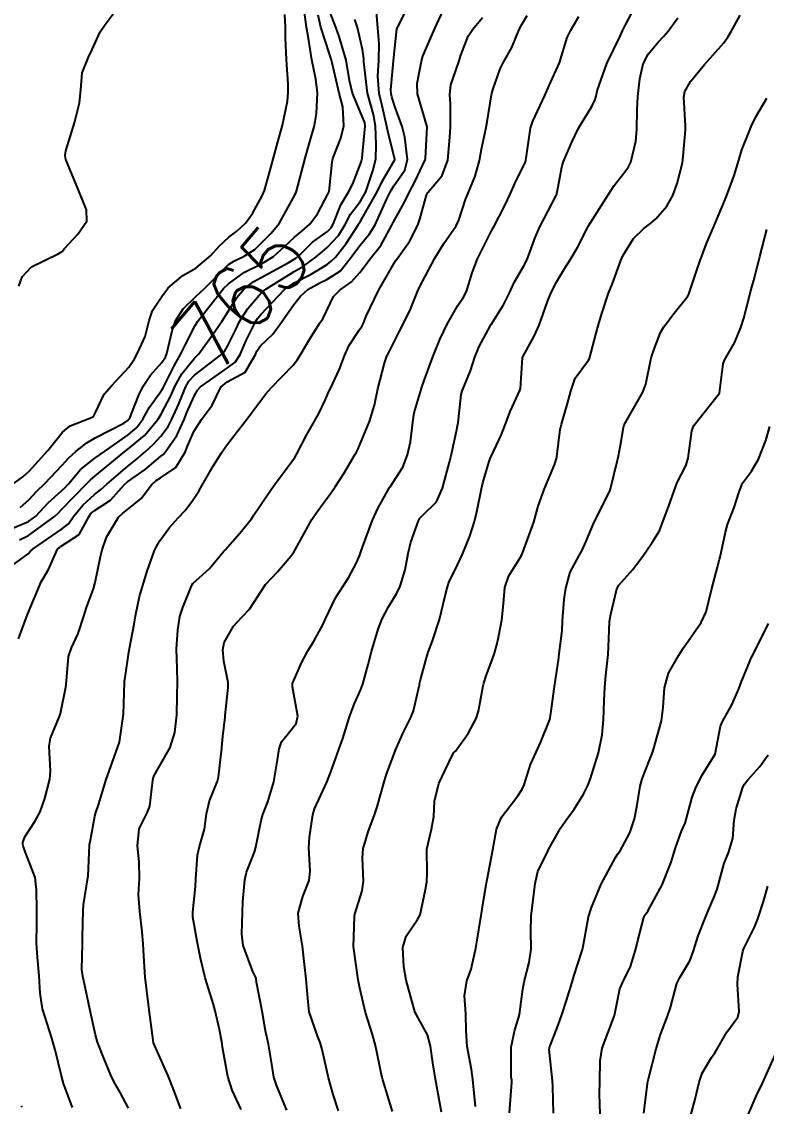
# Model space of a CAD drawing. Header units: metres. Extents: x 307586 to 320046, y 7427249 to 7434250.
# Drawn here: x 318380 to 318425.4, y 7430465.6 to 7430531.6 of the extents above; entities that cross this region are included whole.
import ezdxf
from ezdxf.enums import TextEntityAlignment as Align

# ---------------------------------------------------------------- set-up
doc = ezdxf.new("R2010")
doc.units = ezdxf.units.M
doc.header["$MEASUREMENT"] = 0
for name, color, linetype in [('Cotas', 45, 'Continuous'), ('Curvas de Nivel 1m', 11, 'Continuous'), ('Curvas de Nivel 5m', 15, 'Continuous')]:
    doc.layers.add(name, color=color, linetype=linetype)
doc.styles.add('Style-STANDARD', font='STANDARD.shx')

msp = doc.modelspace()

# ---------------------------------------------------------------- linework, layer by layer
at = {"layer": 'Curvas de Nivel 1m', "flags": 128}
for points, elevation in [([(318379.95, 7430502.056), (318380.478, 7430502.524), (318380.972, 7430503.036), (318381.456, 7430503.516), (318382.504, 7430504.636), (318382.921, 7430505.084), (318383.366, 7430505.491), (318384.004, 7430505.999), (318384.521, 7430506.291), (318386.273, 7430507.197), (318386.532, 7430507.364), (318386.58, 7430507.402), (318386.61, 7430507.449), (318387.154, 7430508.844), (318387.454, 7430509.441), (318387.896, 7430510.11), (318388.577, 7430510.881), (318388.803, 7430511.206), (318388.896, 7430511.427), (318389.216, 7430512.811), (318389.419, 7430513.422), (318389.875, 7430514.163), (318390.628, 7430514.887), (318391.177, 7430515.402), (318392.648, 7430516.848), (318392.964, 7430517.063), (318393.603, 7430517.371), (318394.252, 7430517.771), (318394.665, 7430518.165), (318395.252, 7430518.774), (318395.741, 7430519.344), (318396.701, 7430521.112), (318396.769, 7430521.262), (318396.793, 7430521.329), (318397.194, 7430522.857), (318397.313, 7430523.324), (318397.545, 7430524.126), (318397.882, 7430525.319), (318398.012, 7430526.065), (318398.076, 7430527.317), (318397.965, 7430528.139), (318397.723, 7430529.321), (318397.516, 7430530.623), (318397.403, 7430531.324), (318397.178, 7430532.996)], 764), ([(318379.859, 7430494.054), (318380.393, 7430495.53), (318381.231, 7430497.518), (318381.67, 7430498.266), (318382.219, 7430499.503), (318382.445, 7430499.703), (318383.538, 7430500.403), (318384.133, 7430501.483), (318384.263, 7430501.685), (318384.468, 7430501.842), (318385.448, 7430502.495), (318386.317, 7430503.453), (318386.495, 7430503.611), (318387.574, 7430504.367), (318388.51, 7430505.148), (318388.654, 7430505.286), (318388.781, 7430505.427), (318389.503, 7430506.441), (318389.944, 7430507.416), (318390.108, 7430507.846), (318390.554, 7430508.832), (318390.759, 7430509.208), (318390.946, 7430509.404), (318392.575, 7430510.562), (318393.055, 7430510.899), (318393.36, 7430511.372), (318393.731, 7430512.233), (318394.293, 7430513.363), (318394.415, 7430513.562), (318394.617, 7430513.811), (318396.047, 7430515.339), (318396.637, 7430515.735), (318397.689, 7430516.273), (318398.648, 7430516.848), (318398.909, 7430517.049), (318399.156, 7430517.305), (318399.82, 7430518.144), (318400.56, 7430519.291), (318400.607, 7430519.367), (318400.685, 7430519.488), (318401.699, 7430521.275), (318402.031, 7430521.953), (318402.731, 7430523.164), (318402.77, 7430523.222), (318402.777, 7430523.26), (318402.735, 7430523.445), (318402.363, 7430524.879), (318402.297, 7430525.267), (318402.017, 7430526.523), (318401.826, 7430527.274), (318401.738, 7430528.327), (318401.799, 7430529.275), (318401.83, 7430530.292), (318401.734, 7430531.276), (318401.64, 7430532.479)], 768), ([(318379.874, 7430515.538), (318380.074, 7430516.1), (318380.645, 7430516.704), (318382.27, 7430517.506), (318382.501, 7430517.657), (318382.658, 7430517.832), (318383.463, 7430518.7), (318384.01, 7430519.487), (318383.988, 7430520.189), (318383.462, 7430521.492), (318382.729, 7430523.261), (318382.699, 7430523.501), (318382.736, 7430523.773), (318383.252, 7430525.495), (318383.56, 7430526.697), (318383.637, 7430527.491), (318383.736, 7430528.543), (318384.107, 7430529.487), (318384.341, 7430529.951), (318384.818, 7430531.026), (318385.123, 7430531.475), (318385.857, 7430532.445)], 762), ([(318379.912, 7430500.071), (318380.451, 7430500.345), (318382.039, 7430501.506), (318382.263, 7430501.706), (318382.469, 7430501.921), (318383.246, 7430502.728), (318383.983, 7430503.485), (318384.239, 7430503.739), (318384.498, 7430503.967), (318386.318, 7430505.453), (318386.514, 7430505.6), (318387.52, 7430506.443), (318388.353, 7430507.432), (318388.424, 7430507.542), (318388.537, 7430507.729), (318389.128, 7430508.85), (318389.38, 7430509.422), (318389.793, 7430510.195), (318390.58, 7430511.138), (318390.832, 7430511.406), (318391.568, 7430512.426), (318392.234, 7430513.386), (318392.619, 7430513.996), (318393.155, 7430514.848), (318393.597, 7430515.37), (318394.187, 7430515.815), (318394.64, 7430516.069), (318396.275, 7430516.961), (318396.651, 7430517.181), (318396.746, 7430517.235), (318396.861, 7430517.328), (318397.77, 7430518.216), (318398.676, 7430518.871), (318398.903, 7430519.085), (318399.022, 7430519.307), (318399.497, 7430520.5), (318399.975, 7430521.297), (318400.23, 7430521.775), (318400.73, 7430523.095), (318400.775, 7430523.247), (318400.785, 7430523.289), (318400.789, 7430523.345), (318400.977, 7430525.287), (318400.952, 7430525.484), (318400.759, 7430525.937), (318400.198, 7430527.296), (318400.013, 7430528.069), (318399.806, 7430529.3), (318399.381, 7430530.741), (318399.175, 7430531.306), (318398.836, 7430532.202)], 766), ([(318383.134, 7430465.489), (318382.587, 7430466.955), (318382.447, 7430467.496), (318382.076, 7430469.01), (318381.945, 7430469.501), (318381.877, 7430469.711), (318381.309, 7430471.508), (318381.164, 7430472.463), (318381.109, 7430473.51), (318381.005, 7430474.651), (318380.939, 7430475.512), (318380.966, 7430476.711), (318380.975, 7430477.512), (318380.953, 7430478.751), (318380.856, 7430479.513), (318380.22, 7430481.2), (318380.132, 7430481.432), (318380.109, 7430481.522), (318380.106, 7430481.64), (318380.23, 7430481.987), (318380.842, 7430482.916), (318381.177, 7430483.511), (318381.458, 7430484.311), (318381.754, 7430485.505), (318381.791, 7430485.992), (318381.725, 7430487.506), (318381.809, 7430487.997), (318382.32, 7430489.276), (318382.385, 7430489.436), (318382.404, 7430489.499), (318382.734, 7430491.101), (318382.771, 7430491.496), (318382.898, 7430492.962), (318383.076, 7430493.493), (318383.494, 7430494.376), (318383.851, 7430495.485), (318383.979, 7430495.902), (318384.409, 7430497.096), (318384.517, 7430497.478), (318384.844, 7430499.066), (318384.938, 7430499.473), (318385.214, 7430500.232), (318385.939, 7430501.458), (318386.208, 7430501.713), (318386.47, 7430501.903), (318387.331, 7430502.59), (318387.963, 7430503.435), (318388.228, 7430503.7), (318388.497, 7430503.861), (318389.44, 7430504.484), (318390.002, 7430505.415), (318390.149, 7430505.781), (318390.526, 7430506.682), (318390.991, 7430507.403), (318391.651, 7430508.289), (318392.175, 7430509.386), (318392.566, 7430509.702), (318393.652, 7430510.289), (318394.283, 7430511.363), (318394.368, 7430511.581), (318394.591, 7430511.897), (318395.35, 7430512.601), (318395.866, 7430513.341), (318396.624, 7430514.422), (318397.034, 7430514.921), (318397.481, 7430515.322), (318398.213, 7430515.738), (318398.639, 7430515.94), (318399.469, 7430516.477), (318400.125, 7430517.295), (318400.336, 7430517.615), (318400.664, 7430518.024), (318401.24, 7430518.716), (318401.572, 7430519.277), (318402.299, 7430520.866), (318402.496, 7430521.263), (318402.566, 7430521.401), (318402.709, 7430521.639), (318403.381, 7430522.596), (318403.556, 7430523.252), (318403.39, 7430524.61), (318403.23, 7430525.255), (318402.766, 7430526.538), (318402.59, 7430527.081), (318402.549, 7430527.263), (318402.533, 7430527.507), (318402.708, 7430529.261), (318402.815, 7430530.447), (318402.897, 7430531.184), (318402.917, 7430531.259), (318403.566, 7430532.529)], 769), ([(318399.345, 7430465.29), (318399.029, 7430466.282), (318398.743, 7430467.3), (318398.352, 7430469.033), (318398.275, 7430469.307), (318398.226, 7430469.449), (318398.088, 7430469.79), (318397.559, 7430471.315), (318397.501, 7430471.927), (318397.383, 7430473.317), (318397.266, 7430474.194), (318397.163, 7430475.32), (318396.951, 7430476.536), (318396.895, 7430477.323), (318397.166, 7430478.342), (318397.553, 7430479.317), (318397.626, 7430479.899), (318397.548, 7430481.317), (318397.579, 7430481.97), (318397.781, 7430483.315), (318397.89, 7430483.681), (318398.265, 7430484.512), (318398.632, 7430485.305), (318398.865, 7430485.887), (318399.377, 7430487.294), (318399.616, 7430487.977), (318400.027, 7430489.284), (318400.331, 7430490.104), (318400.696, 7430490.92), (318400.836, 7430491.275), (318401.16, 7430492.473), (318401.351, 7430493.27), (318401.762, 7430494.642), (318402.005, 7430495.266), (318402.4, 7430496.006), (318402.873, 7430496.79), (318403.102, 7430497.253), (318403.418, 7430498.26), (318403.598, 7430499.248), (318403.759, 7430499.938), (318404.22, 7430501.242), (318404.308, 7430501.399), (318404.468, 7430501.558), (318405.314, 7430502.394), (318405.685, 7430503.222), (318406.103, 7430504.81), (318406.205, 7430505.215), (318406.528, 7430506.7), (318406.617, 7430507.124), (318406.634, 7430507.209), (318406.824, 7430508.943), (318406.901, 7430509.207), (318407.391, 7430510.386), (318407.654, 7430511.199), (318407.925, 7430511.865), (318408.612, 7430513.134), (318408.632, 7430513.171), (318408.645, 7430513.19), (318409.409, 7430514.399), (318409.784, 7430515.178), (318410.048, 7430515.767), (318410.649, 7430516.78), (318410.838, 7430517.167), (318411.324, 7430518.51), (318411.614, 7430519.156), (318412.586, 7430521.026), (318412.645, 7430521.141), (318412.658, 7430521.186), (318412.708, 7430521.494), (318412.977, 7430522.89), (318413.055, 7430523.137), (318413.56, 7430524.316), (318413.947, 7430525.128), (318414.252, 7430525.631), (318414.773, 7430526.472), (318414.993, 7430526.904), (318415.048, 7430527.116), (318415.107, 7430527.436), (318415.697, 7430529.107), (318416.499, 7430530.774), (318416.647, 7430531.093), (318416.702, 7430531.215), (318416.829, 7430531.467), (318417.402, 7430532.527)], 774), ([(318379.46, 7430498.507), (318380.438, 7430499.227), (318380.588, 7430499.381), (318380.739, 7430499.526), (318382.455, 7430500.717), (318382.895, 7430501.059), (318383.208, 7430501.493), (318383.761, 7430502.2), (318384.483, 7430502.832), (318384.844, 7430503.118), (318385.226, 7430503.469), (318386.504, 7430504.576), (318386.991, 7430504.962), (318387.57, 7430505.439), (318388.06, 7430505.893), (318388.522, 7430506.386), (318388.967, 7430506.988), (318389.196, 7430507.423), (318389.61, 7430508.356), (318390.053, 7430509.415), (318390.227, 7430509.753), (318390.57, 7430510.12), (318392.232, 7430511.385), (318392.408, 7430511.56), (318392.59, 7430511.879), (318393.088, 7430512.893), (318393.321, 7430513.373), (318393.816, 7430514.173), (318394.631, 7430515.126), (318394.914, 7430515.356), (318396.644, 7430516.433), (318397.21, 7430516.762), (318397.979, 7430517.317), (318398.344, 7430517.627), (318398.662, 7430517.899), (318399.356, 7430518.62), (318399.755, 7430519.299), (318400.07, 7430519.915), (318400.697, 7430520.715), (318401.013, 7430521.285), (318401.442, 7430522.559), (318401.618, 7430523.277), (318401.64, 7430524.174), (318401.603, 7430525.277), (318401.471, 7430525.991), (318401.106, 7430527.285), (318400.89, 7430529.2), (318400.893, 7430529.289), (318400.892, 7430529.377), (318400.809, 7430529.947), (318400.498, 7430531.293), (318400.333, 7430531.792)], 767), ([(318379.586, 7430503.539), (318380.109, 7430503.921), (318380.5, 7430504.265), (318381.631, 7430505.513), (318382.524, 7430506.631), (318383.006, 7430507.018), (318384.195, 7430507.483), (318384.417, 7430507.599), (318384.538, 7430507.847), (318385.072, 7430508.955), (318385.509, 7430509.466), (318386.574, 7430510.601), (318386.911, 7430511.115), (318387.105, 7430511.445), (318387.565, 7430512.474), (318387.806, 7430513.438), (318388.013, 7430514.042), (318388.628, 7430514.956), (318388.826, 7430515.233), (318388.973, 7430515.427), (318389.867, 7430516.192), (318390.645, 7430516.625), (318391.575, 7430517.396), (318392.071, 7430517.98), (318392.67, 7430518.527), (318393.158, 7430518.893), (318393.671, 7430519.37), (318394.099, 7430519.956), (318394.7, 7430521.03), (318394.835, 7430521.358), (318395.253, 7430522.825), (318395.39, 7430523.35), (318395.637, 7430524.242), (318395.941, 7430525.342), (318396.237, 7430526.807), (318396.289, 7430527.337), (318396.284, 7430527.834), (318396.178, 7430529.339), (318396.123, 7430530.647), (318396.115, 7430531.341), (318396.086, 7430532.09)], 763), ([(318389.731, 7430465.405), (318389.28, 7430466.646), (318388.971, 7430467.416), (318388.083, 7430469.43), (318387.816, 7430471.433), (318387.77, 7430471.771), (318387.567, 7430473.436), (318387.52, 7430474.055), (318387.444, 7430475.437), (318387.384, 7430476.215), (318387.232, 7430477.439), (318387.164, 7430478.465), (318387.221, 7430479.44), (318387.2, 7430480.453), (318387.106, 7430481.441), (318387.201, 7430482.477), (318387.692, 7430483.436), (318387.85, 7430483.841), (318388.03, 7430485.432), (318388.076, 7430485.631), (318388.279, 7430485.994), (318389.086, 7430487.418), (318389.381, 7430488.34), (318389.488, 7430489.413), (318389.515, 7430490.592), (318389.529, 7430491.412), (318389.507, 7430492.261), (318389.481, 7430493.413), (318389.55, 7430494.584), (318389.681, 7430495.417), (318389.855, 7430495.959), (318390.412, 7430497.311), (318390.481, 7430497.409), (318391.483, 7430498.338), (318392.369, 7430499.381), (318392.444, 7430499.47), (318393.336, 7430500.489), (318394.041, 7430501.364), (318394.217, 7430501.613), (318394.473, 7430502.006), (318395.011, 7430502.826), (318395.38, 7430503.347), (318396.508, 7430504.86), (318396.701, 7430505.138), (318396.813, 7430505.327), (318397.398, 7430506.448), (318397.886, 7430507.316), (318398.118, 7430507.735), (318398.553, 7430508.634), (318398.759, 7430509.109), (318398.856, 7430509.307), (318399.408, 7430510.468), (318399.714, 7430511.299), (318399.986, 7430511.902), (318400.606, 7430512.853), (318400.779, 7430513.119), (318400.868, 7430513.286), (318401.042, 7430513.709), (318401.777, 7430515.273), (318402.648, 7430516.793), (318402.827, 7430517.082), (318402.953, 7430517.257), (318403.668, 7430518.25), (318404.171, 7430519.245), (318404.306, 7430519.625), (318404.701, 7430521.078), (318404.787, 7430521.239), (318405.673, 7430522.271), (318406.017, 7430523.221), (318406.133, 7430524.606), (318406.163, 7430525.219), (318406.169, 7430526.621), (318406.128, 7430527.22), (318406.196, 7430527.805), (318406.672, 7430529.212), (318406.807, 7430529.602), (318407.249, 7430530.775), (318407.523, 7430531.203), (318408.121, 7430531.91)], 771), ([(318393.413, 7430465.366), (318392.867, 7430466.549), (318392.604, 7430467.374), (318392.286, 7430469.171), (318392.258, 7430469.378), (318392.092, 7430470.242), (318391.839, 7430471.383), (318391.73, 7430471.762), (318391.225, 7430473.389), (318390.944, 7430474.593), (318390.783, 7430475.394), (318390.473, 7430477.094), (318390.464, 7430477.397), (318390.638, 7430478.954), (318390.663, 7430479.395), (318390.753, 7430480.859), (318390.875, 7430481.393), (318391.18, 7430482.449), (318391.313, 7430483.389), (318391.482, 7430484.167), (318391.975, 7430485.383), (318392.041, 7430485.616), (318392.237, 7430487.381), (318392.241, 7430487.433), (318392.304, 7430488.093), (318392.436, 7430489.264), (318392.448, 7430489.379), (318392.632, 7430491.085), (318392.616, 7430491.377), (318392.362, 7430492.677), (318392.304, 7430493.381), (318392.377, 7430493.822), (318392.939, 7430494.823), (318393.453, 7430495.369), (318393.918, 7430495.845), (318394.405, 7430496.597), (318394.903, 7430497.353), (318395.63, 7430498.137), (318396.439, 7430499.084), (318396.548, 7430499.222), (318396.618, 7430499.328), (318397.269, 7430500.508), (318397.722, 7430501.317), (318398.026, 7430501.758), (318398.479, 7430502.365), (318398.877, 7430502.917), (318399.138, 7430503.304), (318399.669, 7430504.13), (318400.369, 7430505.291), (318400.418, 7430505.387), (318400.516, 7430505.579), (318401.241, 7430507.279), (318401.533, 7430508.29), (318401.736, 7430509.272), (318402.15, 7430510.838), (318402.301, 7430511.264), (318402.392, 7430511.456), (318402.592, 7430511.857), (318403.071, 7430512.79), (318403.317, 7430513.253), (318403.736, 7430514.134), (318404.174, 7430515.245), (318404.321, 7430515.558), (318404.642, 7430516.155), (318405.211, 7430517.232), (318405.757, 7430518.133), (318406.514, 7430519.213), (318406.686, 7430519.561), (318407.095, 7430520.81), (318407.248, 7430521.205), (318407.675, 7430522.244), (318407.936, 7430523.198), (318408.062, 7430523.874), (318408.342, 7430525.194), (318408.411, 7430525.539), (318408.669, 7430527.191), (318408.691, 7430527.274), (318408.778, 7430527.556), (318409.202, 7430528.781), (318409.402, 7430529.184), (318409.908, 7430530.083), (318410.364, 7430531.175), (318410.512, 7430531.488), (318410.836, 7430532.018)], 772), ([(318396.208, 7430465.328), (318396.037, 7430465.721), (318395.563, 7430466.853), (318395.41, 7430467.34), (318395.285, 7430468.122), (318395.073, 7430469.345), (318394.909, 7430470.165), (318394.686, 7430471.351), (318394.353, 7430473.133), (318394.324, 7430473.357), (318394.279, 7430473.502), (318394.137, 7430473.772), (318393.543, 7430475.366), (318393.465, 7430476.062), (318393.5, 7430477.367), (318393.523, 7430478.026), (318393.641, 7430479.366), (318393.744, 7430479.828), (318394.22, 7430481.056), (318394.316, 7430481.359), (318394.627, 7430482.974), (318394.734, 7430483.353), (318395.033, 7430484.121), (318395.409, 7430485.343), (318395.62, 7430486.674), (318395.722, 7430487.339), (318395.873, 7430487.763), (318396.308, 7430488.304), (318396.762, 7430488.88), (318396.86, 7430489.325), (318396.552, 7430491.116), (318396.554, 7430491.328), (318397.094, 7430492.591), (318397.483, 7430493.319), (318397.825, 7430493.869), (318398.389, 7430494.907), (318398.569, 7430495.308), (318399.155, 7430496.553), (318399.648, 7430497.298), (318399.958, 7430497.757), (318400.434, 7430498.673), (318400.619, 7430499.109), (318400.683, 7430499.286), (318400.8, 7430499.638), (318401.423, 7430501.276), (318401.747, 7430501.998), (318402.463, 7430503.26), (318402.493, 7430503.305), (318403.257, 7430504.501), (318403.555, 7430505.25), (318403.726, 7430506.043), (318403.872, 7430507.247), (318403.965, 7430507.822), (318404.374, 7430509.242), (318404.423, 7430509.383), (318404.568, 7430509.784), (318405.102, 7430511.232), (318405.531, 7430512.294), (318405.969, 7430513.22), (318406.624, 7430514.348), (318406.969, 7430514.867), (318407.144, 7430515.205), (318407.498, 7430516.347), (318407.808, 7430517.198), (318408.093, 7430517.764), (318408.679, 7430518.903), (318408.779, 7430519.092), (318408.832, 7430519.189), (318409.464, 7430520.414), (318409.817, 7430521.179), (318410.091, 7430521.797), (318410.732, 7430523.11), (318410.75, 7430523.152), (318410.756, 7430523.17), (318410.758, 7430523.194), (318411.049, 7430525.166), (318411.186, 7430525.592), (318411.916, 7430527.153), (318412.176, 7430527.755), (318412.803, 7430529.14), (318413.274, 7430530.68), (318413.506, 7430531.133), (318413.989, 7430531.975)], 773), ([(318405.615, 7430465.216), (318405.378, 7430466.551), (318405.254, 7430467.222), (318405.09, 7430468.202), (318404.947, 7430469.227), (318404.768, 7430469.908), (318404.102, 7430471.141), (318404.046, 7430471.241), (318404.006, 7430471.339), (318403.473, 7430473.247), (318403.32, 7430474.07), (318403.262, 7430475.249), (318403.47, 7430475.936), (318404.17, 7430476.954), (318404.316, 7430477.238), (318404.65, 7430478.779), (318404.727, 7430479.232), (318404.744, 7430479.768), (318404.735, 7430481.232), (318405.02, 7430482.449), (318405.158, 7430483.226), (318405.195, 7430484.158), (318405.463, 7430485.222), (318406.291, 7430486.985), (318406.383, 7430487.118), (318406.468, 7430487.208), (318407.241, 7430488.269), (318407.741, 7430489.196), (318407.876, 7430489.646), (318408.153, 7430491.192), (318408.195, 7430491.342), (318408.352, 7430491.801), (318408.723, 7430492.829), (318408.845, 7430493.183), (318409.038, 7430493.841), (318409.306, 7430495.181), (318409.397, 7430496.186), (318409.479, 7430497.179), (318409.719, 7430497.882), (318410.441, 7430499.027), (318410.49, 7430499.121), (318410.505, 7430499.169), (318410.549, 7430499.273), (318411.257, 7430501.158), (318411.505, 7430502.127), (318411.868, 7430503.149), (318412.508, 7430504.658), (318412.62, 7430505.031), (318412.644, 7430505.139), (318412.855, 7430506.811), (318412.925, 7430507.136), (318413.303, 7430508.385), (318413.493, 7430509.131), (318413.77, 7430509.929), (318414.582, 7430511.016), (318414.637, 7430511.119), (318415.05, 7430512.669), (318415.17, 7430513.112), (318415.387, 7430513.875), (318415.797, 7430515.103), (318416.041, 7430515.7), (318416.548, 7430517.092), (318416.666, 7430517.386), (318417.327, 7430518.433), (318417.964, 7430519.077), (318418.382, 7430519.377), (318418.689, 7430519.638), (318419.342, 7430520.418), (318419.718, 7430521.06), (318419.989, 7430521.782), (318420.297, 7430523.054), (318420.355, 7430523.435), (318420.498, 7430525.053), (318420.498, 7430525.311), (318420.38, 7430527.054), (318420.44, 7430527.4), (318420.792, 7430528), (318421.651, 7430529.037), (318422.816, 7430530.352), (318423.096, 7430530.741), (318423.256, 7430531.016), (318423.812, 7430532.037)], 776), ([(318407.685, 7430465.545), (318407.538, 7430467.195), (318407.449, 7430467.81), (318407.189, 7430469.199), (318407.122, 7430470.17), (318407.103, 7430471.2), (318407.032, 7430472.288), (318407.172, 7430473.2), (318407.422, 7430473.915), (318407.715, 7430475.194), (318407.781, 7430475.569), (318408.03, 7430477.191), (318408.051, 7430477.315), (318408.187, 7430478.112), (318408.337, 7430479.052), (318408.363, 7430479.188), (318408.402, 7430479.385), (318408.754, 7430481.182), (318408.966, 7430482.456), (318409.276, 7430483.175), (318410.266, 7430484.474), (318410.541, 7430484.886), (318410.66, 7430485.156), (318411.051, 7430486.387), (318411.386, 7430487.149), (318411.671, 7430487.777), (318412.214, 7430489.141), (318412.239, 7430489.226), (318412.329, 7430489.774), (318412.487, 7430490.993), (318412.51, 7430491.138), (318412.75, 7430492.753), (318412.802, 7430493.136), (318412.965, 7430494.556), (318412.999, 7430495.134), (318413.089, 7430496.45), (318413.193, 7430497.132), (318413.462, 7430498.1), (318414.008, 7430499.124), (318414.167, 7430499.401), (318414.452, 7430500.044), (318414.9, 7430501.113), (318415.431, 7430502.153), (318415.895, 7430503.099), (318416.348, 7430504.929), (318416.386, 7430505.092), (318416.413, 7430505.193), (318416.524, 7430505.85), (318416.702, 7430506.927), (318416.759, 7430507.088), (318417.412, 7430508.224), (318417.892, 7430509.077), (318418.072, 7430509.571), (318418.387, 7430511.072), (318418.425, 7430511.231), (318418.593, 7430511.755), (318418.966, 7430512.708), (318419.165, 7430513.064), (318419.796, 7430513.884), (318420.632, 7430514.919), (318420.701, 7430515.049), (318421.188, 7430516.509), (318421.371, 7430517.039), (318421.775, 7430518.134), (318422.145, 7430519.028), (318422.696, 7430520.335), (318422.9, 7430520.819), (318422.984, 7430521.017), (318423.459, 7430522.276), (318423.669, 7430523.011), (318423.916, 7430523.834), (318424.389, 7430525.004), (318424.498, 7430525.261), (318424.766, 7430525.859), (318425.437, 7430526.99)], 777), ([(318409.775, 7430465.164), (318409.91, 7430467.021), (318409.903, 7430467.162), (318409.875, 7430467.344), (318409.86, 7430469.163), (318410.093, 7430470.218), (318410.32, 7430470.939), (318410.367, 7430471.157), (318410.575, 7430472.707), (318410.669, 7430473.155), (318410.962, 7430474.334), (318411.077, 7430475.151), (318411.075, 7430476.239), (318411.082, 7430477.151), (318411.201, 7430478.137), (318411.331, 7430479.149), (318411.495, 7430479.862), (318412.112, 7430481.141), (318412.151, 7430481.214), (318412.226, 7430481.358), (318412.873, 7430482.504), (318413.306, 7430483.129), (318413.706, 7430483.678), (318414.267, 7430484.574), (318414.538, 7430485.116), (318414.703, 7430485.537), (318415.19, 7430487.107), (318415.414, 7430488.207), (318415.495, 7430489.102), (318415.524, 7430490.291), (318415.567, 7430491.102), (318415.645, 7430491.809), (318415.781, 7430493.099), (318415.835, 7430494.546), (318415.865, 7430495.098), (318415.945, 7430495.551), (318416.314, 7430497.092), (318416.425, 7430497.311), (318417.262, 7430498.254), (318417.898, 7430499.075), (318418.114, 7430499.406), (318418.451, 7430499.915), (318418.896, 7430500.628), (318419.068, 7430501.064), (318419.447, 7430502.092), (318419.794, 7430503.057), (318419.983, 7430503.57), (318420.508, 7430504.586), (318420.662, 7430505.048), (318420.871, 7430506.712), (318420.999, 7430507.043), (318422.563, 7430509.02), (318422.788, 7430510.811), (318422.858, 7430511.017), (318423.487, 7430512.124), (318423.871, 7430513.007), (318424.047, 7430513.577), (318424.409, 7430515.002), (318424.455, 7430515.183), (318424.647, 7430515.909), (318424.878, 7430516.779), (318424.936, 7430516.996), (318425.019, 7430517.347), (318425.44, 7430518.989)], 778), ([(318412.448, 7430465.136), (318412.41, 7430466.775), (318412.39, 7430467.137), (318412.191, 7430469.03), (318412.203, 7430469.139), (318412.726, 7430470.504), (318412.948, 7430471.132), (318413.241, 7430472.004), (318413.591, 7430473.125), (318413.713, 7430473.549), (318414.151, 7430474.925), (318414.213, 7430475.119), (318414.23, 7430475.195), (318414.586, 7430477.114), (318414.753, 7430477.682), (318415.36, 7430479.103), (318416.219, 7430480.72), (318416.372, 7430480.938), (318416.485, 7430481.087), (318417.091, 7430482.23), (318417.375, 7430483.079), (318417.53, 7430483.807), (318417.721, 7430485.076), (318417.84, 7430485.514), (318418.297, 7430486.648), (318418.419, 7430486.951), (318418.463, 7430487.068), (318418.534, 7430487.296), (318419.024, 7430489.059), (318419.134, 7430489.861), (318419.2, 7430491.057), (318419.456, 7430491.954), (318420.079, 7430493.044), (318420.377, 7430493.498), (318421.449, 7430495.034), (318421.749, 7430495.683), (318422.073, 7430497.025), (318422.437, 7430498.413), (318422.565, 7430498.895), (318422.594, 7430499.018), (318422.923, 7430500.551), (318423.057, 7430501.014), (318423.45, 7430502.039), (318423.751, 7430503.007), (318423.965, 7430503.538), (318424.506, 7430504.27), (318424.941, 7430504.994), (318425.383, 7430506.135), (318425.634, 7430506.984)], 779), ([(318417.956, 7430465.149), (318418.046, 7430465.966), (318418.168, 7430466.962), (318418.187, 7430467.068), (318418.244, 7430467.247), (318418.701, 7430469.061), (318418.965, 7430469.93), (318419.393, 7430471.051), (318419.577, 7430471.582), (318419.967, 7430473.042), (318420.137, 7430473.42), (318420.763, 7430474.417), (318420.979, 7430475.032), (318421.255, 7430475.941), (318421.689, 7430477.025), (318421.837, 7430477.373), (318422.195, 7430478.215), (318422.416, 7430478.803), (318422.478, 7430479.017), (318422.855, 7430480.375), (318423.118, 7430481.011), (318423.37, 7430481.875), (318423.455, 7430483.008), (318423.574, 7430483.693), (318423.988, 7430485.003), (318424.082, 7430485.196), (318424.28, 7430485.45), (318425.011, 7430486.27), (318425.531, 7430486.982)], 781), ([(318420.822, 7430465.032), (318421.073, 7430466.005), (318421.313, 7430467.028), (318421.513, 7430467.581), (318422.078, 7430468.531), (318422.276, 7430468.823), (318422.391, 7430469.017), (318423.016, 7430470.089), (318423.677, 7430471.004), (318423.769, 7430471.342), (318423.667, 7430473.005), (318423.688, 7430473.454), (318423.983, 7430475.002), (318424.027, 7430475.129), (318424.159, 7430475.415), (318424.688, 7430476.479), (318424.904, 7430476.989), (318425.251, 7430478.041), (318425.499, 7430478.981)], 782), ([(318424.295, 7430464.996), (318424.819, 7430466.221), (318425.187, 7430466.983), (318426.083, 7430468.97)], 783), ([(318380.067, 7430465.52), (318380.034, 7430465.6)], 768)]:
    msp.add_lwpolyline(points, dxfattribs=dict(at, elevation=elevation))
at = {"layer": 'Curvas de Nivel 5m', "flags": 128}
for points, elevation in [([(318386.546, 7430465.445), (318386.043, 7430466.41), (318385.664, 7430467.071), (318385.481, 7430467.459), (318385.046, 7430468.488), (318384.668, 7430469.471), (318384.538, 7430469.923), (318384.196, 7430471.479), (318384.109, 7430471.876), (318383.763, 7430473.484), (318383.718, 7430473.904), (318383.742, 7430475.484), (318383.754, 7430475.887), (318383.784, 7430477.484), (318383.817, 7430477.845), (318384.081, 7430479.481), (318384.093, 7430479.592), (318384.174, 7430481.48), (318384.179, 7430481.525), (318384.227, 7430481.776), (318384.491, 7430483.235), (318384.559, 7430483.475), (318384.725, 7430483.94), (318385.194, 7430485.466), (318385.668, 7430486.841), (318385.904, 7430487.456), (318385.994, 7430487.758), (318386.241, 7430489.451), (318386.306, 7430491.414), (318386.31, 7430491.45), (318386.312, 7430491.481), (318386.346, 7430491.686), (318386.58, 7430493.238), (318386.615, 7430493.448), (318386.893, 7430494.94), (318386.973, 7430495.444), (318387.213, 7430496.634), (318387.458, 7430497.44), (318387.69, 7430498.171), (318388.141, 7430499.433), (318388.242, 7430499.635), (318388.449, 7430499.994), (318389.044, 7430500.837), (318389.583, 7430501.419), (318390.014, 7430501.871), (318390.479, 7430502.49), (318390.841, 7430503.052), (318391.042, 7430503.402), (318391.73, 7430504.616), (318392.209, 7430505.385), (318392.517, 7430505.834), (318393.194, 7430506.706), (318393.723, 7430507.368), (318394.065, 7430507.84), (318394.55, 7430508.494), (318394.928, 7430508.983), (318395.244, 7430509.35), (318396.577, 7430510.73), (318396.84, 7430511.067), (318397.004, 7430511.326), (318397.592, 7430512.326), (318398.236, 7430513.314), (318398.384, 7430513.543), (318398.62, 7430514.005), (318399.035, 7430514.9), (318399.456, 7430515.302), (318400.136, 7430515.797), (318400.644, 7430516.363), (318401.344, 7430517.28), (318401.923, 7430518.012), (318402.599, 7430519.261), (318402.685, 7430519.423), (318403.341, 7430520.609), (318403.657, 7430521.25), (318404.02, 7430521.94), (318404.635, 7430523.241), (318404.653, 7430523.322), (318404.753, 7430525.24), (318404.156, 7430527.246), (318404.148, 7430527.88), (318404.405, 7430529.244), (318404.491, 7430529.558), (318404.814, 7430530.301), (318405.225, 7430531.234), (318405.73, 7430532.336)], 770), ([(318379.297, 7430500.699), (318380.46, 7430501.191), (318380.904, 7430501.523), (318381.653, 7430502.335), (318382.487, 7430503.079), (318382.706, 7430503.281), (318382.891, 7430503.496), (318383.631, 7430504.359), (318384.509, 7430505.062), (318385.092, 7430505.471), (318386.523, 7430506.484), (318387.05, 7430506.923), (318387.43, 7430507.441), (318387.821, 7430508.16), (318388.559, 7430509.174), (318388.656, 7430509.334), (318388.701, 7430509.429), (318389.324, 7430510.674), (318389.747, 7430511.418), (318390.024, 7430511.983), (318390.609, 7430513.139), (318390.715, 7430513.305), (318390.785, 7430513.407), (318391.274, 7430514.055), (318392.344, 7430515.384), (318392.636, 7430515.683), (318393.62, 7430516.393), (318394.648, 7430516.905), (318395.388, 7430517.349), (318396.053, 7430517.948), (318396.671, 7430518.519), (318397.116, 7430518.886), (318397.608, 7430519.321), (318398.065, 7430519.941), (318398.701, 7430521.132), (318398.757, 7430521.255), (318398.772, 7430521.309), (318398.953, 7430523.085), (318399.004, 7430523.307), (318399.488, 7430524.561), (318399.673, 7430525.301), (318399.604, 7430526.463), (318399.389, 7430527.304), (318398.97, 7430529.138), (318398.928, 7430529.309), (318398.807, 7430529.682), (318398.277, 7430531.315), (318398.103, 7430532.048)], 765), ([(318402.641, 7430465.254), (318402.052, 7430467.167), (318402.021, 7430467.26), (318402.01, 7430467.304), (318401.611, 7430469.265), (318401.419, 7430469.938), (318400.996, 7430471.271), (318400.64, 7430472.76), (318400.548, 7430473.276), (318400.274, 7430475.156), (318400.27, 7430475.279), (318400.315, 7430477.135), (318400.338, 7430477.278), (318400.785, 7430478.683), (318400.861, 7430479.273), (318400.814, 7430480.677), (318400.855, 7430481.274), (318401.166, 7430482.344), (318401.522, 7430483.267), (318401.711, 7430483.813), (318402.109, 7430485.262), (318402.145, 7430485.39), (318402.278, 7430485.803), (318402.675, 7430486.871), (318402.829, 7430487.255), (318403.273, 7430488.286), (318403.76, 7430489.246), (318403.921, 7430489.65), (318404.274, 7430491.241), (318404.286, 7430491.298), (318404.348, 7430491.551), (318404.71, 7430492.893), (318404.815, 7430493.233), (318405.074, 7430493.924), (318405.5, 7430495.223), (318405.849, 7430496.66), (318405.989, 7430497.216), (318406.095, 7430497.538), (318406.428, 7430498.211), (318406.754, 7430498.891), (318406.892, 7430499.206), (318407.354, 7430500.301), (318407.638, 7430501.198), (318407.788, 7430501.882), (318408.052, 7430503.194), (318408.14, 7430503.551), (318408.509, 7430504.79), (318408.613, 7430505.088), (318408.661, 7430505.189), (318409.254, 7430506.454), (318409.536, 7430507.18), (318409.813, 7430507.908), (318410.403, 7430509.172), (318410.439, 7430509.296), (318410.557, 7430511.17), (318410.563, 7430511.19), (318410.584, 7430511.226), (318411.275, 7430512.488), (318411.579, 7430513.156), (318412.089, 7430514.61), (318412.302, 7430515.145), (318412.64, 7430515.813), (318413.143, 7430516.64), (318413.461, 7430517.132), (318413.904, 7430517.894), (318414.533, 7430519.121), (318414.589, 7430519.216), (318414.685, 7430519.368), (318415.78, 7430521.104), (318416.135, 7430521.675), (318416.723, 7430522.428), (318417.018, 7430522.798), (318417.158, 7430523.086), (318417.464, 7430524.364), (318417.528, 7430525.082), (318417.546, 7430526.308), (318417.582, 7430527.082), (318417.708, 7430528.166), (318417.916, 7430529.079), (318418.211, 7430529.674), (318418.816, 7430530.411), (318419.143, 7430530.744), (318419.43, 7430531.064), (318420.014, 7430531.88)], 775), ([(318415.286, 7430465.101), (318415.255, 7430466.306), (318415.266, 7430467.102), (318415.296, 7430468.326), (318415.421, 7430469.1), (318416.101, 7430470.939), (318416.146, 7430471.046), (318416.162, 7430471.089), (318416.498, 7430472.716), (318416.65, 7430473.085), (318417.142, 7430474.081), (318417.433, 7430475.077), (318417.576, 7430475.661), (318417.958, 7430477.072), (318418.032, 7430477.224), (318418.187, 7430477.452), (318419.069, 7430479.057), (318419.613, 7430480.445), (318419.799, 7430481.046), (318419.898, 7430481.375), (318420.242, 7430482.318), (318420.462, 7430482.825), (318420.536, 7430483.037), (318420.904, 7430484.396), (318421.138, 7430485.031), (318421.524, 7430485.788), (318422.303, 7430487.02), (318422.614, 7430488.723), (318422.734, 7430489.016), (318423.313, 7430490.03), (318423.732, 7430491.006), (318423.898, 7430491.456), (318424.367, 7430492.574), (318424.488, 7430492.882), (318424.546, 7430492.997), (318424.753, 7430493.371), (318425.551, 7430494.983)], 780)]:
    msp.add_lwpolyline(points, dxfattribs=dict(at, elevation=elevation))

# ---------------------------------------------------------------- texts
at = {"layer": 'Cotas', "style": 'Style-STANDARD'}
msp.add_text('765', height=4, rotation=49.49277, dxfattribs=at).set_placement((318393.436, 7430514.84, 765), align=Align.MIDDLE_CENTER)

doc.saveas('drawing.dxf')
